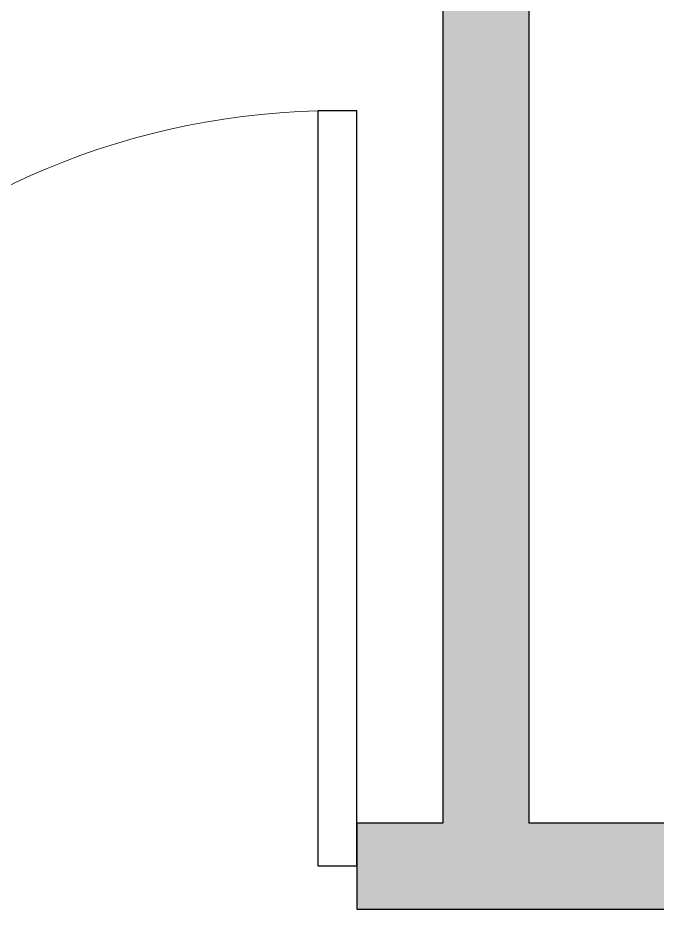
# Model space of a CAD drawing. Header units: millimetres. Extents: x -4 to 86791, y -1 to 44030.
# Drawn here: x 52524 to 53268, y 27468 to 28503 of the extents above; entities that cross this region are included whole.
import ezdxf

# ---------------------------------------------------------------- set-up
doc = ezdxf.new("R2010")
doc.units = ezdxf.units.MM
for name, color, linetype in [('PUB_HATCH', 8, 'Continuous'), ('WALL', 9, 'Continuous'), ('WINDOW', 4, 'Continuous')]:
    doc.layers.add(name, color=color, linetype=linetype)

# ---------------------------------------------------------------- blocks, each defined once
blk = doc.blocks.new('$DorLib2D$00000001')
for p, q in [((0.45, 0.975), (0.5, 0.975)), ((0.45, 0), (0.45, 0.975)), ((0.5, 0), (0.5, 0.975)), ((0.5, 0), (0.45, 0))]:
    blk.add_line(p, q)
at = {"lineweight": 13}
blk.add_arc((0.475, 0), 0.975, 91.4693, 180, dxfattribs=at)

msp = doc.modelspace()

# ---------------------------------------------------------------- hatches: boundary and pattern name
at = {"layer": 'PUB_HATCH'}
for points in [[(53018.4, 30142.6), (53018.4, 27567.6), (53068.4, 27534.3), (53118.4, 27567.6), (53118.4, 30142.6)], [(53018.4, 27567.6), (52918.4, 27567.6), (52918.4, 27467.6), (53068.4, 27467.6), (53068.4, 27534.3)], [(53068.4, 27467.6), (54118.4, 27467.6), (54118.4, 27567.6), (53118.4, 27567.6), (53068.4, 27534.3)]]:
    msp.add_hatch(color=256, dxfattribs=at).paths.add_polyline_path(points)

# ---------------------------------------------------------------- linework, layer by layer
at = {"layer": 'WALL'}
for p, q in [((53018.4, 30142.6), (53018.4, 27567.6)), ((53118.4, 30142.6), (53118.4, 27567.6)), ((53018.4, 27567.6), (52918.4, 27567.6)), ((52918.4, 27567.6), (52918.4, 27467.6)), ((54118.4, 27567.6), (53118.4, 27567.6)), ((52918.4, 27467.6), (53068.4, 27467.6)), ((53068.4, 27467.6), (54118.4, 27467.6))]:
    msp.add_line(p, q, dxfattribs=at)

# ---------------------------------------------------------------- block references
at = {"layer": 'WINDOW', "xscale": 900, "yscale": 900, "zscale": 900}
msp.add_blockref('$DorLib2D$00000001', (52468.4, 27517.6), dxfattribs=at)

doc.saveas('drawing.dxf')
